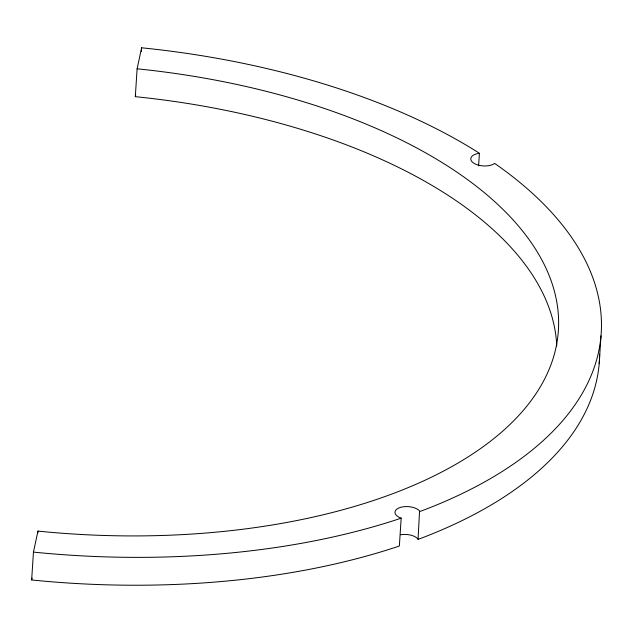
<?xml version="1.0" encoding="UTF-8"?>
<svg xmlns="http://www.w3.org/2000/svg" width="633" height="633" viewBox="0 0 633 633"><rect width="100%" height="100%" fill="white"/><g stroke="black" fill="none" stroke-linecap="round" stroke-linejoin="round"><path stroke-width="0.95" d="M599.649 354.251A514.732 255.803 3.7 0 1 421.262 538.2L418.049 539.332L419.56 510.966A12.866 6.393 3.7 0 0 399.74 507.626A12.866 6.393 3.7 0 0 400.262 517.81L401.172 518.103L399.368 545.955L396.155 547.094A514.732 255.803 3.7 0 1 31.65 579.963L33.454 552.103L37.956 531.095A471.838 234.487 3.7 0 0 556.011 347.454A471.838 234.487 3.7 0 0 137.108 68.807L141.618 47.791A514.732 255.803 3.7 0 1 476.807 151.611L479.403 153.336L478.595 165.822M37.838 533.01L37.956 531.095M556.731 345.966A471.838 234.487 3.7 0 0 135.312 96.667L137.108 68.807M141.365 51.637L141.618 47.791M599.19 363.698L600.986 335.838M31.65 579.963L32.061 578.056M135.312 96.667L135.715 94.752M401.172 518.103L397.959 519.234A514.732 255.803 3.7 0 1 33.454 552.103M419.853 511.48L423.066 510.34A514.732 255.803 3.7 0 0 497.111 165.11L494.515 163.385L494.017 163.82A12.866 6.393 3.7 0 1 473.634 163.085A12.866 6.393 3.7 0 1 478.413 153.439L479.403 153.336M418.049 539.332L417.756 538.825A12.866 6.393 3.7 0 0 400.8 534.75"/></g></svg>
